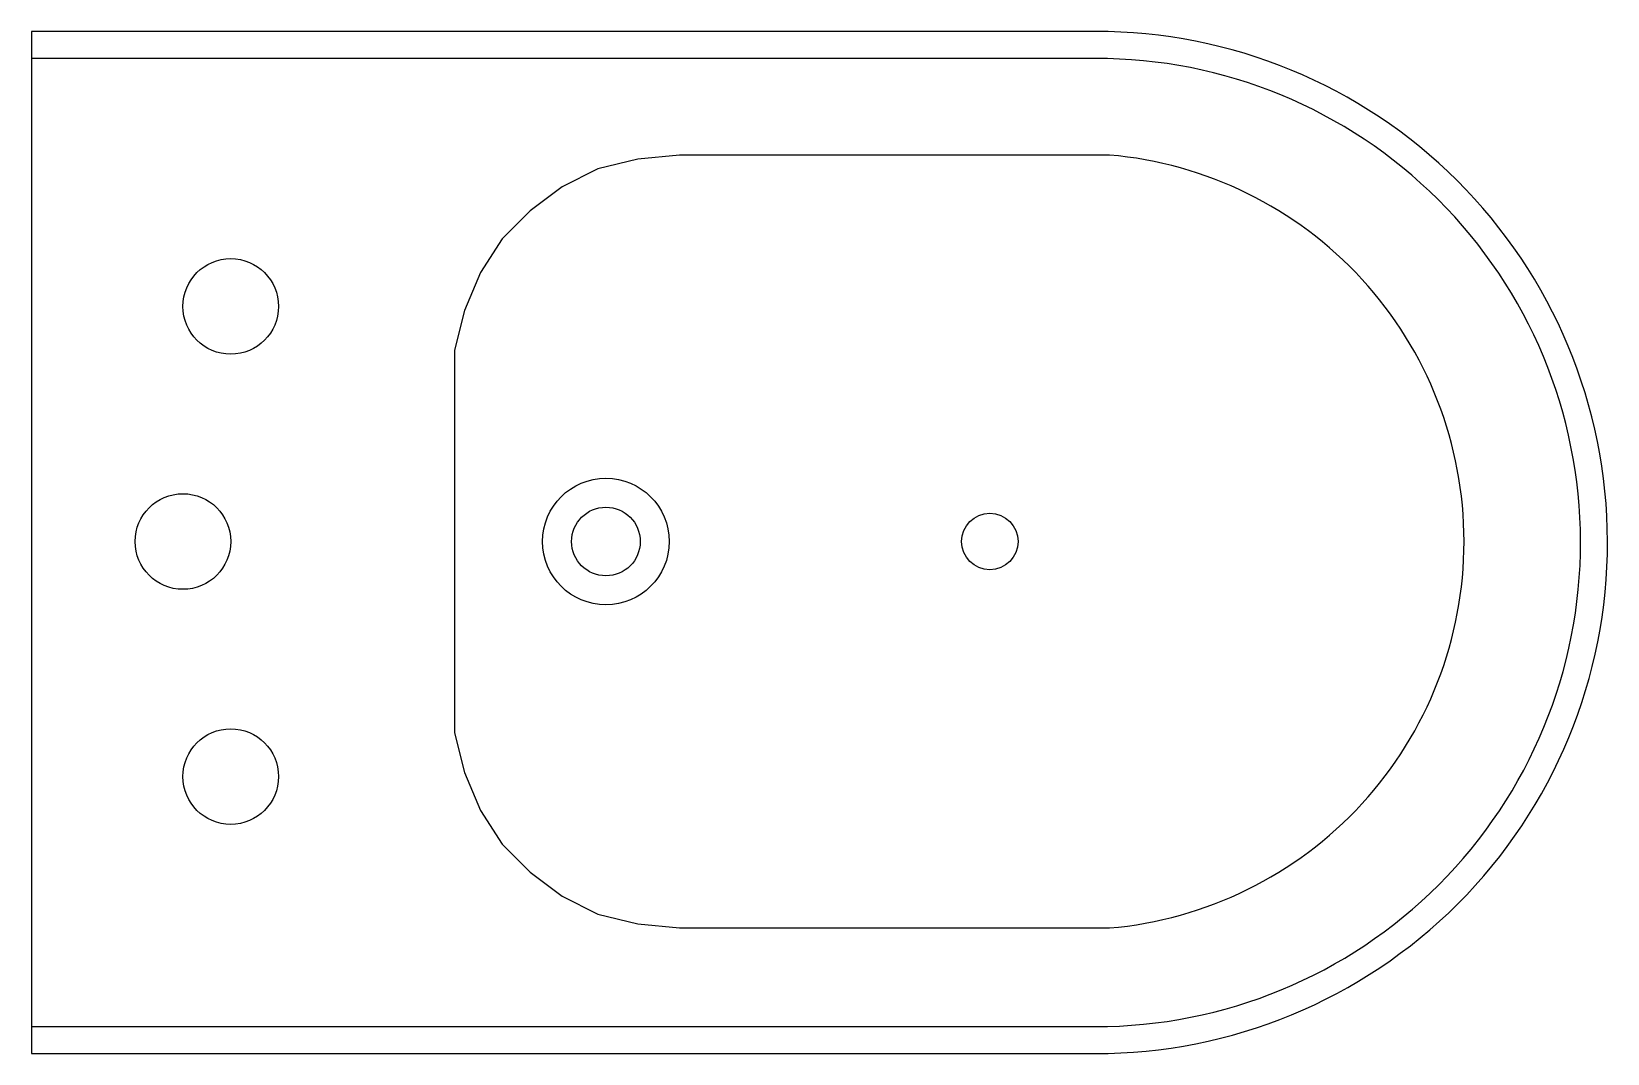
# Model space of a CAD drawing. Header units: millimetres. Extents: x -2981.191 to -2980.631, y 2969.641 to 2970.004.
import ezdxf

# ---------------------------------------------------------------- set-up
doc = ezdxf.new("R2010")
doc.units = ezdxf.units.MM
doc.header["$LTSCALE"] = 10
doc.layers.add('banheiro_louças', color=2, linetype='Continuous')

msp = doc.modelspace()

# ---------------------------------------------------------------- linework, layer by layer
at = {"layer": 'banheiro_louças'}
for points in [[(-2980.81252, 2970.00436), (-2981.19056, 2970.00436)], [(-2981.19056, 2970.00436), (-2981.19056, 2969.64119)], [(-2980.81252, 2969.99479), (-2981.19056, 2969.99479)], [(-2980.80757, 2969.96047), (-2980.96028, 2969.96047), (-2980.96028, 2969.96047), (-2980.97515, 2969.95906), (-2980.98931, 2969.95552), (-2981.00205, 2969.94915), (-2981.01338, 2969.94065), (-2981.02329, 2969.93074), (-2981.03108, 2969.9187), (-2981.03674, 2969.90525), (-2981.04028, 2969.89109), (-2981.04028, 2969.82313), (-2981.04028, 2969.75517), (-2981.04028, 2969.75517), (-2981.03674, 2969.74101), (-2981.03108, 2969.72756), (-2981.02329, 2969.71553), (-2981.01338, 2969.70562), (-2981.00205, 2969.69712), (-2980.98931, 2969.69075), (-2980.97515, 2969.68721), (-2980.96028, 2969.68579), (-2980.80757, 2969.68579)], [(-2981.19056, 2969.65076), (-2980.81252, 2969.65076)], [(-2981.19056, 2969.64119), (-2980.81252, 2969.64119)]]:
    msp.add_lwpolyline(points, dxfattribs=at)
for points in [[(-2980.81252, 2969.64119, 0.199419), (-2980.68377, 2969.69438, 0.199419), (-2980.63058, 2969.82313, 0.198912), (-2980.68402, 2969.95143, 0.198912), (-2980.81252, 2970.00436)], [(-2980.8125, 2969.65076, 0.199419), (-2980.69053, 2969.70115, 0.199419), (-2980.64015, 2969.82311, 0.198912), (-2980.69077, 2969.94465, 0.198912), (-2980.8125, 2969.99479, 0.198912)], [(-2980.80757, 2969.68579, 0.187765), (-2980.71783, 2969.72994, 0.187765), (-2980.68155, 2969.82313, 0.187765), (-2980.71783, 2969.91633, 0.187765), (-2980.80757, 2969.96047)]]:
    msp.add_lwpolyline(points, format="xyb", dxfattribs=at)
for centre in [(-2981.11977, 2969.90667), (-2981.13676, 2969.82313), (-2981.11977, 2969.7396)]:
    msp.add_circle(centre, 0.01699, dxfattribs=at)
at = {"layer": 'banheiro_louças', "color": 1}
for centre, radius in [((-2980.98648, 2969.82313), 0.0225), ((-2980.98648, 2969.82313), 0.0122), ((-2980.85004, 2969.82313), 0.01002)]:
    msp.add_circle(centre, radius, dxfattribs=at)

doc.saveas('drawing.dxf')
